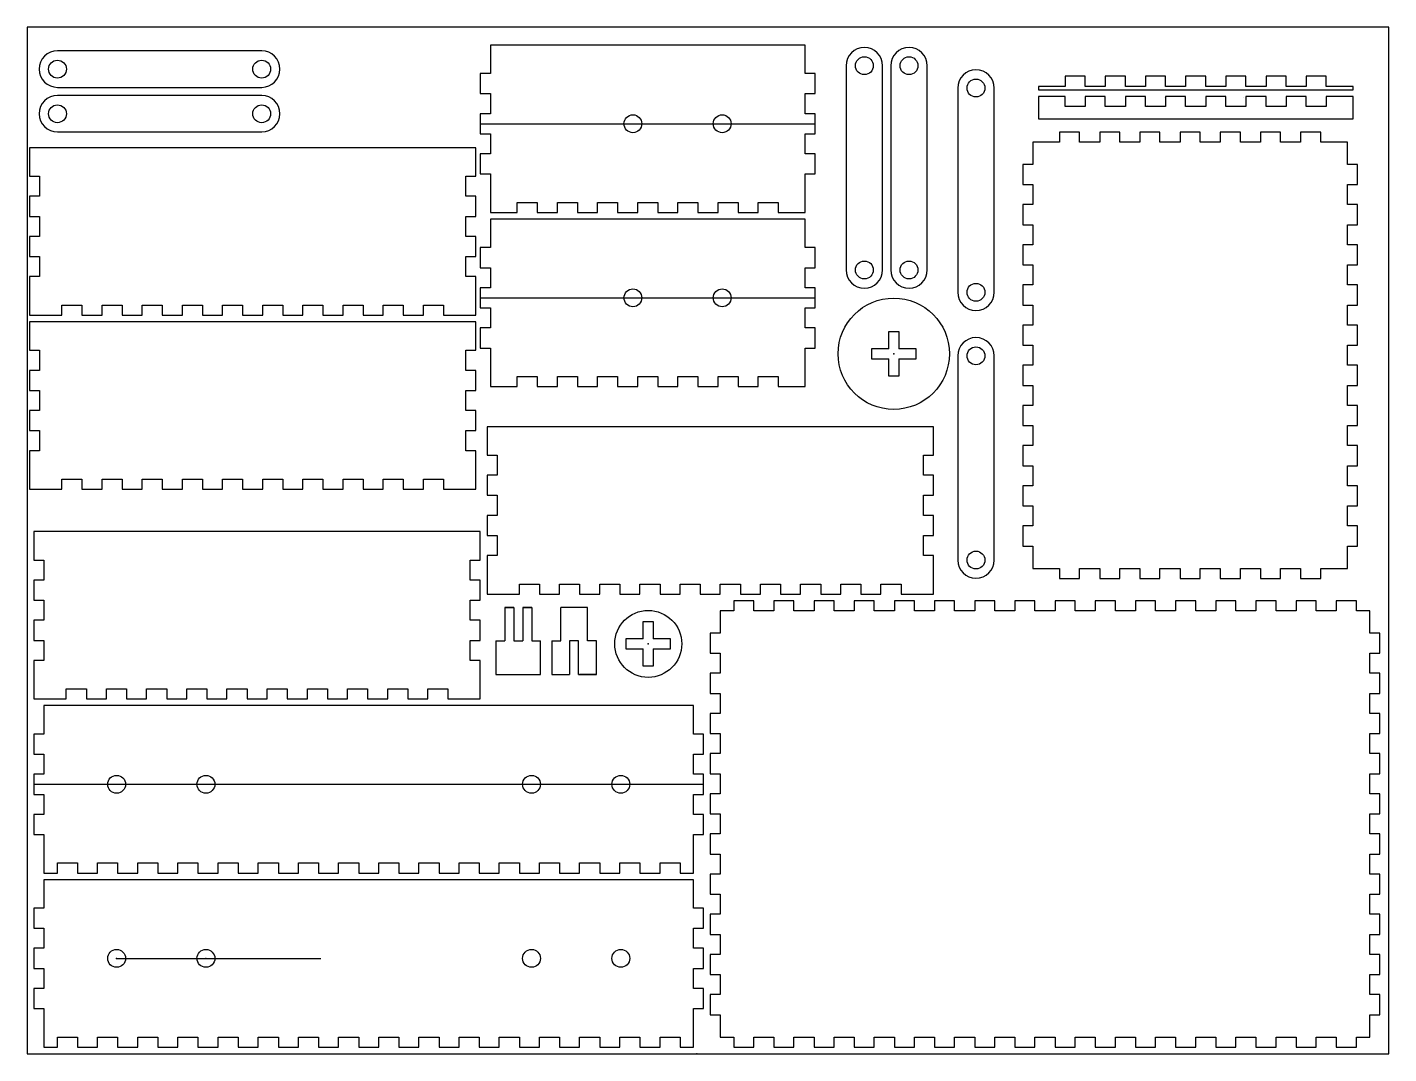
# Model space of a CAD drawing. Header units: metres. Extents: x -0.3 to 0.31, y -0.297 to 0.46.
# Drawn here: x -0.3 to 0.31, y 0 to 0.46 of the extents above; entities that cross this region are included whole.
import ezdxf

# ---------------------------------------------------------------- set-up
doc = ezdxf.new("R2010")
doc.units = ezdxf.units.M
doc.header["$MEASUREMENT"] = 0
for name, color, linetype in [('cool box v2_box (3)', 7, 'Continuous'), ('cool box v2_box (4)', 7, 'Continuous'), ('cool box v2_box (5)', 7, 'Continuous'), ('cool box v2_Sketch4', 7, 'Continuous'), ('cool box v2_Sketch5', 7, 'Continuous')]:
    doc.layers.add(name, color=color, linetype=linetype)

msp = doc.modelspace()

# ---------------------------------------------------------------- linework, layer by layer
at = {"layer": 'cool box v2_box (3)'}
for p, q in [((-0.0925, 0.452), (-0.0925, 0.43925)), ((0.0485, 0.452), (-0.0925, 0.452)), ((0.0485, 0.43925), (0.0485, 0.452)), ((-0.19494, 0.4494), (-0.28646, 0.4494)), ((-0.097, 0.43925), (-0.097, 0.43025)), ((-0.0925, 0.43925), (-0.097, 0.43925)), ((0.053, 0.43925), (0.0485, 0.43925)), ((0.053, 0.43025), (0.053, 0.43925)), ((0.06688, 0.44275), (0.06688, 0.35123)), ((0.08323, 0.35123), (0.08323, 0.44275)), ((0.08688, 0.44275), (0.08688, 0.35123)), ((0.10323, 0.35123), (0.10323, 0.44275)), ((-0.28646, 0.43306), (-0.19494, 0.43306)), ((-0.19494, 0.4294), (-0.28646, 0.4294)), ((-0.097, 0.43025), (-0.0925, 0.43025)), ((-0.0925, 0.43025), (-0.0925, 0.42125)), ((0.0485, 0.42125), (0.0485, 0.43025)), ((0.0485, 0.43025), (0.053, 0.43025)), ((0.11688, 0.43275), (0.11688, 0.34123)), ((0.13323, 0.34123), (0.13323, 0.43275)), ((-0.0925, 0.42125), (-0.097, 0.42125)), ((-0.097, 0.42125), (-0.097, 0.41225)), ((0.053, 0.42125), (0.0485, 0.42125)), ((0.053, 0.41225), (0.053, 0.42125)), ((-0.097, 0.41675), (0.053, 0.41675)), ((-0.28646, 0.41306), (-0.19494, 0.41306)), ((-0.097, 0.41225), (-0.0925, 0.41225)), ((-0.0925, 0.41225), (-0.0925, 0.40325)), ((0.0485, 0.41225), (0.053, 0.41225)), ((0.0485, 0.40325), (0.0485, 0.41225)), ((0.1625, 0.413), (0.1625, 0.4085)), ((0.1715, 0.413), (0.1625, 0.413)), ((0.1715, 0.4085), (0.1715, 0.413)), ((0.1805, 0.413), (0.1805, 0.4085)), ((0.1895, 0.413), (0.1805, 0.413)), ((0.1895, 0.4085), (0.1895, 0.413)), ((0.2075, 0.413), (0.1985, 0.413)), ((0.1985, 0.413), (0.1985, 0.4085)), ((0.2075, 0.4085), (0.2075, 0.413)), ((0.2165, 0.413), (0.2165, 0.4085)), ((0.2255, 0.413), (0.2165, 0.413)), ((0.2255, 0.4085), (0.2255, 0.413)), ((0.2435, 0.413), (0.2345, 0.413)), ((0.2345, 0.413), (0.2345, 0.4085)), ((0.2435, 0.4085), (0.2435, 0.413)), ((0.2615, 0.413), (0.2525, 0.413)), ((0.2525, 0.413), (0.2525, 0.4085)), ((0.2615, 0.4085), (0.2615, 0.413)), ((0.2795, 0.413), (0.2705, 0.413)), ((0.2705, 0.413), (0.2705, 0.4085)), ((0.2795, 0.4085), (0.2795, 0.413)), ((-0.299, 0.406), (-0.299, 0.39325)), ((-0.2945, 0.406), (-0.299, 0.406)), ((-0.1035, 0.406), (-0.2945, 0.406)), ((-0.099, 0.406), (-0.1035, 0.406)), ((-0.099, 0.39325), (-0.099, 0.406)), ((-0.097, 0.40325), (-0.097, 0.39425)), ((-0.0925, 0.40325), (-0.097, 0.40325)), ((0.053, 0.40325), (0.0485, 0.40325)), ((0.053, 0.39425), (0.053, 0.40325)), ((0.1505, 0.4085), (0.1505, 0.3985)), ((0.1625, 0.4085), (0.1505, 0.4085)), ((0.1805, 0.4085), (0.1715, 0.4085)), ((0.1985, 0.4085), (0.1895, 0.4085)), ((0.2165, 0.4085), (0.2075, 0.4085)), ((0.2345, 0.4085), (0.2255, 0.4085)), ((0.2525, 0.4085), (0.2435, 0.4085)), ((0.2705, 0.4085), (0.2615, 0.4085)), ((0.2915, 0.4085), (0.2795, 0.4085)), ((0.2915, 0.3985), (0.2915, 0.4085)), ((0.1505, 0.3985), (0.146, 0.3985)), ((0.146, 0.3985), (0.146, 0.3895)), ((0.296, 0.3985), (0.2915, 0.3985)), ((0.296, 0.3895), (0.296, 0.3985)), ((-0.299, 0.39325), (-0.2945, 0.39325)), ((-0.2945, 0.39325), (-0.2945, 0.38425)), ((-0.1035, 0.39325), (-0.099, 0.39325)), ((-0.1035, 0.38425), (-0.1035, 0.39325)), ((-0.097, 0.39425), (-0.0925, 0.39425)), ((-0.0925, 0.39425), (-0.0925, 0.3815)), ((0.0485, 0.39425), (0.053, 0.39425)), ((0.0485, 0.3815), (0.0485, 0.39425)), ((0.146, 0.3895), (0.1505, 0.3895)), ((0.1505, 0.3895), (0.1505, 0.3805)), ((0.2915, 0.3805), (0.2915, 0.3895)), ((0.2915, 0.3895), (0.296, 0.3895)), ((-0.2945, 0.38425), (-0.299, 0.38425)), ((-0.299, 0.38425), (-0.299, 0.37525)), ((-0.099, 0.38425), (-0.1035, 0.38425)), ((-0.099, 0.37525), (-0.099, 0.38425)), ((-0.0925, 0.3815), (-0.0925, 0.377)), ((-0.0805, 0.377), (-0.0805, 0.3815)), ((-0.0805, 0.3815), (-0.0715, 0.3815)), ((-0.0715, 0.3815), (-0.0715, 0.377)), ((-0.0625, 0.3815), (-0.0535, 0.3815)), ((-0.0625, 0.377), (-0.0625, 0.3815)), ((-0.0535, 0.3815), (-0.0535, 0.377)), ((-0.0445, 0.3815), (-0.0355, 0.3815)), ((-0.0445, 0.377), (-0.0445, 0.3815)), ((-0.0355, 0.3815), (-0.0355, 0.377)), ((-0.0265, 0.377), (-0.0265, 0.3815)), ((-0.0265, 0.3815), (-0.0175, 0.3815)), ((-0.0175, 0.3815), (-0.0175, 0.377)), ((-0.0085, 0.377), (-0.0085, 0.3815)), ((-0.0085, 0.3815), (0.0005, 0.3815)), ((0.0005, 0.3815), (0.0005, 0.377)), ((0.0095, 0.377), (0.0095, 0.3815)), ((0.0095, 0.3815), (0.0185, 0.3815)), ((0.0185, 0.3815), (0.0185, 0.377)), ((0.0275, 0.377), (0.0275, 0.3815)), ((0.0275, 0.3815), (0.0365, 0.3815)), ((0.0365, 0.3815), (0.0365, 0.377)), ((0.0485, 0.377), (0.0485, 0.3815)), ((0.146, 0.3805), (0.146, 0.3715)), ((0.1505, 0.3805), (0.146, 0.3805)), ((0.296, 0.3805), (0.2915, 0.3805)), ((0.296, 0.3715), (0.296, 0.3805)), ((-0.299, 0.37525), (-0.2945, 0.37525)), ((-0.2945, 0.37525), (-0.2945, 0.36625)), ((-0.1035, 0.37525), (-0.099, 0.37525)), ((-0.1035, 0.36625), (-0.1035, 0.37525)), ((-0.0925, 0.377), (-0.0805, 0.377)), ((0.0485, 0.374), (-0.0925, 0.374)), ((-0.0925, 0.374), (-0.0925, 0.36125)), ((-0.0715, 0.377), (-0.0625, 0.377)), ((-0.0535, 0.377), (-0.0445, 0.377)), ((-0.0355, 0.377), (-0.0265, 0.377)), ((-0.0175, 0.377), (-0.0085, 0.377)), ((0.0005, 0.377), (0.0095, 0.377)), ((0.0185, 0.377), (0.0275, 0.377)), ((0.0365, 0.377), (0.0485, 0.377)), ((0.0485, 0.36125), (0.0485, 0.374)), ((-0.2945, 0.36625), (-0.299, 0.36625)), ((-0.299, 0.36625), (-0.299, 0.35725)), ((-0.099, 0.36625), (-0.1035, 0.36625)), ((-0.099, 0.35725), (-0.099, 0.36625)), ((0.146, 0.3715), (0.1505, 0.3715)), ((0.1505, 0.3715), (0.1505, 0.3625)), ((0.2915, 0.3625), (0.2915, 0.3715)), ((0.2915, 0.3715), (0.296, 0.3715)), ((-0.097, 0.36125), (-0.097, 0.35225)), ((-0.0925, 0.36125), (-0.097, 0.36125)), ((0.053, 0.36125), (0.0485, 0.36125)), ((0.053, 0.35225), (0.053, 0.36125)), ((0.1505, 0.3625), (0.146, 0.3625)), ((0.146, 0.3625), (0.146, 0.3535)), ((0.296, 0.3625), (0.2915, 0.3625)), ((0.296, 0.3535), (0.296, 0.3625)), ((-0.299, 0.35725), (-0.2945, 0.35725)), ((-0.2945, 0.35725), (-0.2945, 0.34825)), ((-0.1035, 0.34825), (-0.1035, 0.35725)), ((-0.1035, 0.35725), (-0.099, 0.35725)), ((-0.299, 0.34825), (-0.299, 0.3355)), ((-0.2945, 0.34825), (-0.299, 0.34825)), ((-0.099, 0.34825), (-0.1035, 0.34825)), ((-0.099, 0.3355), (-0.099, 0.34825)), ((-0.097, 0.35225), (-0.0925, 0.35225)), ((-0.0925, 0.35225), (-0.0925, 0.34325)), ((0.0485, 0.34325), (0.0485, 0.35225)), ((0.0485, 0.35225), (0.053, 0.35225)), ((0.146, 0.3535), (0.1505, 0.3535)), ((0.1505, 0.3535), (0.1505, 0.3445)), ((0.2915, 0.3535), (0.296, 0.3535)), ((0.2915, 0.3445), (0.2915, 0.3535)), ((-0.0925, 0.34325), (-0.097, 0.34325)), ((-0.097, 0.34325), (-0.097, 0.33425)), ((0.053, 0.34325), (0.0485, 0.34325)), ((0.053, 0.33425), (0.053, 0.34325)), ((0.146, 0.3445), (0.146, 0.3355)), ((0.1505, 0.3445), (0.146, 0.3445)), ((0.296, 0.3445), (0.2915, 0.3445)), ((0.296, 0.3355), (0.296, 0.3445)), ((-0.299, 0.3355), (-0.299, 0.331)), ((-0.2845, 0.331), (-0.2845, 0.3355)), ((-0.2845, 0.3355), (-0.2755, 0.3355)), ((-0.2755, 0.3355), (-0.2755, 0.331)), ((-0.2665, 0.3355), (-0.2575, 0.3355)), ((-0.2665, 0.331), (-0.2665, 0.3355)), ((-0.2575, 0.3355), (-0.2575, 0.331)), ((-0.2485, 0.331), (-0.2485, 0.3355)), ((-0.2485, 0.3355), (-0.2395, 0.3355)), ((-0.2395, 0.3355), (-0.2395, 0.331)), ((-0.2305, 0.331), (-0.2305, 0.3355)), ((-0.2305, 0.3355), (-0.2215, 0.3355)), ((-0.2215, 0.3355), (-0.2215, 0.331)), ((-0.2125, 0.331), (-0.2125, 0.3355)), ((-0.2125, 0.3355), (-0.2035, 0.3355)), ((-0.2035, 0.3355), (-0.2035, 0.331)), ((-0.1945, 0.331), (-0.1945, 0.3355)), ((-0.1945, 0.3355), (-0.1855, 0.3355)), ((-0.1855, 0.3355), (-0.1855, 0.331)), ((-0.1765, 0.331), (-0.1765, 0.3355)), ((-0.1765, 0.3355), (-0.1675, 0.3355)), ((-0.1675, 0.3355), (-0.1675, 0.331)), ((-0.1585, 0.331), (-0.1585, 0.3355)), ((-0.1585, 0.3355), (-0.1495, 0.3355)), ((-0.1495, 0.3355), (-0.1495, 0.331)), ((-0.1405, 0.331), (-0.1405, 0.3355)), ((-0.1405, 0.3355), (-0.1315, 0.3355)), ((-0.1315, 0.3355), (-0.1315, 0.331)), ((-0.1225, 0.3355), (-0.1135, 0.3355)), ((-0.1225, 0.331), (-0.1225, 0.3355)), ((-0.1135, 0.3355), (-0.1135, 0.331)), ((-0.099, 0.331), (-0.099, 0.3355)), ((-0.097, 0.33875), (0.053, 0.33875)), ((0.146, 0.3355), (0.1505, 0.3355)), ((0.1505, 0.3355), (0.1505, 0.3265)), ((0.2915, 0.3265), (0.2915, 0.3355)), ((0.2915, 0.3355), (0.296, 0.3355)), ((-0.299, 0.331), (-0.2945, 0.331)), ((-0.2945, 0.331), (-0.2845, 0.331)), ((-0.2755, 0.331), (-0.2665, 0.331)), ((-0.2575, 0.331), (-0.2485, 0.331)), ((-0.2395, 0.331), (-0.2305, 0.331)), ((-0.2215, 0.331), (-0.2125, 0.331)), ((-0.2035, 0.331), (-0.1945, 0.331)), ((-0.1855, 0.331), (-0.1765, 0.331)), ((-0.1675, 0.331), (-0.1585, 0.331)), ((-0.1495, 0.331), (-0.1405, 0.331)), ((-0.1315, 0.331), (-0.1225, 0.331)), ((-0.1135, 0.331), (-0.1035, 0.331)), ((-0.1035, 0.331), (-0.099, 0.331)), ((-0.097, 0.33425), (-0.0925, 0.33425)), ((-0.0925, 0.33425), (-0.0925, 0.32525)), ((0.0485, 0.32525), (0.0485, 0.33425)), ((0.0485, 0.33425), (0.053, 0.33425)), ((-0.2945, 0.328), (-0.299, 0.328)), ((-0.299, 0.328), (-0.299, 0.31525)), ((-0.1035, 0.328), (-0.2945, 0.328)), ((-0.099, 0.328), (-0.1035, 0.328)), ((-0.099, 0.31525), (-0.099, 0.328)), ((-0.097, 0.32525), (-0.097, 0.31625)), ((-0.0925, 0.32525), (-0.097, 0.32525)), ((0.053, 0.32525), (0.0485, 0.32525)), ((0.053, 0.31625), (0.053, 0.32525)), ((0.146, 0.3265), (0.146, 0.3175)), ((0.1505, 0.3265), (0.146, 0.3265)), ((0.296, 0.3265), (0.2915, 0.3265)), ((0.296, 0.3175), (0.296, 0.3265)), ((0.146, 0.3175), (0.1505, 0.3175)), ((0.1505, 0.3175), (0.1505, 0.3085)), ((0.2915, 0.3085), (0.2915, 0.3175)), ((0.2915, 0.3175), (0.296, 0.3175)), ((-0.299, 0.31525), (-0.2945, 0.31525)), ((-0.2945, 0.31525), (-0.2945, 0.30625)), ((-0.1035, 0.31525), (-0.099, 0.31525)), ((-0.1035, 0.30625), (-0.1035, 0.31525)), ((-0.097, 0.31625), (-0.0925, 0.31625)), ((-0.0925, 0.31625), (-0.0925, 0.3035)), ((0.0485, 0.31625), (0.053, 0.31625)), ((0.0485, 0.3035), (0.0485, 0.31625)), ((0.11688, 0.31275), (0.11688, 0.22123)), ((0.13323, 0.22123), (0.13323, 0.31275)), ((-0.2945, 0.30625), (-0.299, 0.30625)), ((-0.299, 0.30625), (-0.299, 0.29725)), ((-0.099, 0.30625), (-0.1035, 0.30625)), ((-0.099, 0.29725), (-0.099, 0.30625)), ((0.146, 0.3085), (0.146, 0.2995)), ((0.1505, 0.3085), (0.146, 0.3085)), ((0.296, 0.3085), (0.2915, 0.3085)), ((0.296, 0.2995), (0.296, 0.3085)), ((-0.0925, 0.3035), (-0.0925, 0.299)), ((-0.0925, 0.299), (-0.0805, 0.299)), ((-0.0805, 0.299), (-0.0805, 0.3035)), ((-0.0805, 0.3035), (-0.0715, 0.3035)), ((-0.0715, 0.3035), (-0.0715, 0.299)), ((-0.0715, 0.299), (-0.0625, 0.299)), ((-0.0625, 0.3035), (-0.0535, 0.3035)), ((-0.0625, 0.299), (-0.0625, 0.3035)), ((-0.0535, 0.3035), (-0.0535, 0.299)), ((-0.0535, 0.299), (-0.0445, 0.299)), ((-0.0445, 0.3035), (-0.0355, 0.3035)), ((-0.0445, 0.299), (-0.0445, 0.3035)), ((-0.0355, 0.3035), (-0.0355, 0.299)), ((-0.0355, 0.299), (-0.0265, 0.299)), ((-0.0265, 0.3035), (-0.0175, 0.3035)), ((-0.0265, 0.299), (-0.0265, 0.3035)), ((-0.0175, 0.3035), (-0.0175, 0.299)), ((-0.0175, 0.299), (-0.0085, 0.299)), ((-0.0085, 0.3035), (0.0005, 0.3035)), ((-0.0085, 0.299), (-0.0085, 0.3035)), ((0.0005, 0.3035), (0.0005, 0.299)), ((0.0005, 0.299), (0.0095, 0.299)), ((0.0095, 0.3035), (0.0185, 0.3035)), ((0.0095, 0.299), (0.0095, 0.3035)), ((0.0185, 0.3035), (0.0185, 0.299)), ((0.0185, 0.299), (0.0275, 0.299)), ((0.0275, 0.299), (0.0275, 0.3035)), ((0.0275, 0.3035), (0.0365, 0.3035)), ((0.0365, 0.3035), (0.0365, 0.299)), ((0.0365, 0.299), (0.0485, 0.299)), ((0.0485, 0.299), (0.0485, 0.3035)), ((0.146, 0.2995), (0.1505, 0.2995)), ((0.1505, 0.2995), (0.1505, 0.2905)), ((0.2915, 0.2995), (0.296, 0.2995)), ((0.2915, 0.2905), (0.2915, 0.2995)), ((-0.299, 0.29725), (-0.2945, 0.29725)), ((-0.2945, 0.29725), (-0.2945, 0.28825)), ((-0.1035, 0.29725), (-0.099, 0.29725)), ((-0.1035, 0.28825), (-0.1035, 0.29725)), ((-0.2945, 0.28825), (-0.299, 0.28825)), ((-0.299, 0.28825), (-0.299, 0.27925)), ((-0.099, 0.28825), (-0.1035, 0.28825)), ((-0.099, 0.27925), (-0.099, 0.28825)), ((0.146, 0.2905), (0.146, 0.2815)), ((0.1505, 0.2905), (0.146, 0.2905)), ((0.296, 0.2905), (0.2915, 0.2905)), ((0.296, 0.2815), (0.296, 0.2905)), ((0.146, 0.2815), (0.1505, 0.2815)), ((0.1505, 0.2815), (0.1505, 0.2725)), ((0.2915, 0.2815), (0.296, 0.2815)), ((0.2915, 0.2725), (0.2915, 0.2815)), ((-0.299, 0.27925), (-0.2945, 0.27925)), ((-0.2945, 0.27925), (-0.2945, 0.27025)), ((-0.1035, 0.27925), (-0.099, 0.27925)), ((-0.1035, 0.27025), (-0.1035, 0.27925)), ((-0.2945, 0.27025), (-0.299, 0.27025)), ((-0.299, 0.27025), (-0.299, 0.2575)), ((-0.099, 0.27025), (-0.1035, 0.27025)), ((-0.099, 0.2575), (-0.099, 0.27025)), ((0.146, 0.2725), (0.146, 0.2635)), ((0.1505, 0.2725), (0.146, 0.2725)), ((0.296, 0.2725), (0.2915, 0.2725)), ((0.296, 0.2635), (0.296, 0.2725)), ((0.146, 0.2635), (0.1505, 0.2635)), ((0.1505, 0.2635), (0.1505, 0.2545)), ((0.2915, 0.2635), (0.296, 0.2635)), ((0.2915, 0.2545), (0.2915, 0.2635)), ((-0.299, 0.2575), (-0.299, 0.253)), ((-0.2845, 0.253), (-0.2845, 0.2575)), ((-0.2845, 0.2575), (-0.2755, 0.2575)), ((-0.2755, 0.2575), (-0.2755, 0.253)), ((-0.2665, 0.253), (-0.2665, 0.2575)), ((-0.2665, 0.2575), (-0.2575, 0.2575)), ((-0.2575, 0.2575), (-0.2575, 0.253)), ((-0.2485, 0.253), (-0.2485, 0.2575)), ((-0.2485, 0.2575), (-0.2395, 0.2575)), ((-0.2395, 0.2575), (-0.2395, 0.253)), ((-0.2305, 0.253), (-0.2305, 0.2575)), ((-0.2305, 0.2575), (-0.2215, 0.2575)), ((-0.2215, 0.2575), (-0.2215, 0.253)), ((-0.2125, 0.253), (-0.2125, 0.2575)), ((-0.2125, 0.2575), (-0.2035, 0.2575)), ((-0.2035, 0.2575), (-0.2035, 0.253)), ((-0.1945, 0.253), (-0.1945, 0.2575)), ((-0.1945, 0.2575), (-0.1855, 0.2575)), ((-0.1855, 0.2575), (-0.1855, 0.253)), ((-0.1765, 0.2575), (-0.1675, 0.2575)), ((-0.1765, 0.253), (-0.1765, 0.2575)), ((-0.1675, 0.2575), (-0.1675, 0.253)), ((-0.1585, 0.253), (-0.1585, 0.2575)), ((-0.1585, 0.2575), (-0.1495, 0.2575)), ((-0.1495, 0.2575), (-0.1495, 0.253)), ((-0.1405, 0.2575), (-0.1315, 0.2575)), ((-0.1405, 0.253), (-0.1405, 0.2575)), ((-0.1315, 0.2575), (-0.1315, 0.253)), ((-0.1225, 0.253), (-0.1225, 0.2575)), ((-0.1225, 0.2575), (-0.1135, 0.2575)), ((-0.1135, 0.2575), (-0.1135, 0.253)), ((-0.099, 0.253), (-0.099, 0.2575)), ((-0.299, 0.253), (-0.2945, 0.253)), ((-0.2945, 0.253), (-0.2845, 0.253)), ((-0.2755, 0.253), (-0.2665, 0.253)), ((-0.2575, 0.253), (-0.2485, 0.253)), ((-0.2395, 0.253), (-0.2305, 0.253)), ((-0.2215, 0.253), (-0.2125, 0.253)), ((-0.2035, 0.253), (-0.1945, 0.253)), ((-0.1855, 0.253), (-0.1765, 0.253)), ((-0.1675, 0.253), (-0.1585, 0.253)), ((-0.1495, 0.253), (-0.1405, 0.253)), ((-0.1315, 0.253), (-0.1225, 0.253)), ((-0.1135, 0.253), (-0.1035, 0.253)), ((-0.1035, 0.253), (-0.099, 0.253)), ((0.1505, 0.2545), (0.146, 0.2545)), ((0.146, 0.2545), (0.146, 0.2455)), ((0.296, 0.2545), (0.2915, 0.2545)), ((0.296, 0.2455), (0.296, 0.2545)), ((0.146, 0.2455), (0.1505, 0.2455)), ((0.1505, 0.2455), (0.1505, 0.2365)), ((0.2915, 0.2455), (0.296, 0.2455)), ((0.2915, 0.2365), (0.2915, 0.2455)), ((0.1505, 0.2365), (0.146, 0.2365)), ((0.146, 0.2365), (0.146, 0.2275)), ((0.296, 0.2365), (0.2915, 0.2365)), ((0.296, 0.2275), (0.296, 0.2365)), ((0.146, 0.2275), (0.1505, 0.2275)), ((0.1505, 0.2275), (0.1505, 0.2175)), ((0.2915, 0.2275), (0.296, 0.2275)), ((0.2915, 0.2175), (0.2915, 0.2275)), ((0.1505, 0.2175), (0.1625, 0.2175)), ((0.1625, 0.2175), (0.1625, 0.213)), ((0.1715, 0.213), (0.1715, 0.2175)), ((0.1715, 0.2175), (0.1805, 0.2175)), ((0.1805, 0.2175), (0.1805, 0.213)), ((0.1895, 0.213), (0.1895, 0.2175)), ((0.1895, 0.2175), (0.1985, 0.2175)), ((0.1985, 0.2175), (0.1985, 0.213)), ((0.2075, 0.213), (0.2075, 0.2175)), ((0.2075, 0.2175), (0.2165, 0.2175)), ((0.2165, 0.2175), (0.2165, 0.213)), ((0.2255, 0.2175), (0.2345, 0.2175)), ((0.2255, 0.213), (0.2255, 0.2175)), ((0.2345, 0.2175), (0.2345, 0.213)), ((0.2435, 0.2175), (0.2525, 0.2175)), ((0.2435, 0.213), (0.2435, 0.2175)), ((0.2525, 0.2175), (0.2525, 0.213)), ((0.2615, 0.2175), (0.2705, 0.2175)), ((0.2615, 0.213), (0.2615, 0.2175)), ((0.2705, 0.2175), (0.2705, 0.213)), ((0.2795, 0.213), (0.2795, 0.2175)), ((0.2795, 0.2175), (0.2915, 0.2175)), ((0.1625, 0.213), (0.1715, 0.213)), ((0.1805, 0.213), (0.1895, 0.213)), ((0.1985, 0.213), (0.2075, 0.213)), ((0.2165, 0.213), (0.2255, 0.213)), ((0.2345, 0.213), (0.2435, 0.213)), ((0.2525, 0.213), (0.2615, 0.213)), ((0.2705, 0.213), (0.2795, 0.213)), ((-0.25994, 0.04275), (-0.16843, 0.04275))]:
    msp.add_line(p, q, dxfattribs=at)
for centre in [(0.07506, 0.44275), (0.09506, 0.44275), (-0.28646, 0.44123), (-0.19494, 0.44123), (0.12506, 0.43275), (-0.28646, 0.42123), (-0.19494, 0.42123), (-0.02864, 0.41675), (0.01136, 0.41675), (0.07506, 0.35123), (0.09506, 0.35123), (-0.02864, 0.33875), (0.01136, 0.33875), (0.12506, 0.34123), (0.12506, 0.31275), (0.12506, 0.22123)]:
    msp.add_circle(centre, 0.004, dxfattribs=at)
for centre, start, end in [((-0.28646, 0.44123), 90, 270), ((-0.19494, 0.44123), 270, 90), ((0.07506, 0.44275), 0, 180), ((0.09506, 0.44275), 0, 180), ((0.12506, 0.43275), 0, 180), ((-0.28646, 0.42123), 90, 270), ((-0.19494, 0.42123), 270, 90), ((0.07506, 0.35123), 180, 0), ((0.09506, 0.35123), 180, 0), ((0.12506, 0.34123), 180, 0), ((0.12506, 0.31275), 0, 180), ((0.12506, 0.22123), 180, 0)]:
    msp.add_arc(centre, 0.00817, start, end, dxfattribs=at)
for p in [(-0.25994, 0.04275), (-0.21994, 0.04275), (0, 0)]:
    msp.add_point(p, dxfattribs=at)
at = {"layer": 'cool box v2_box (4)'}
for p, q in [((0.165, 0.43351), (0.153, 0.43351)), ((0.153, 0.43351), (0.153, 0.43198)), ((0.174, 0.43801), (0.165, 0.43801)), ((0.165, 0.43801), (0.165, 0.43351)), ((0.174, 0.43351), (0.174, 0.43801)), ((0.183, 0.43351), (0.174, 0.43351)), ((0.183, 0.43801), (0.183, 0.43351)), ((0.192, 0.43801), (0.183, 0.43801)), ((0.192, 0.43351), (0.192, 0.43801)), ((0.201, 0.43351), (0.192, 0.43351)), ((0.21, 0.43801), (0.201, 0.43801)), ((0.201, 0.43801), (0.201, 0.43351)), ((0.21, 0.43351), (0.21, 0.43801)), ((0.219, 0.43351), (0.21, 0.43351)), ((0.228, 0.43801), (0.219, 0.43801)), ((0.219, 0.43801), (0.219, 0.43351)), ((0.228, 0.43351), (0.228, 0.43801)), ((0.237, 0.43351), (0.228, 0.43351)), ((0.246, 0.43801), (0.237, 0.43801)), ((0.237, 0.43801), (0.237, 0.43351)), ((0.246, 0.43351), (0.246, 0.43801)), ((0.255, 0.43351), (0.246, 0.43351)), ((0.264, 0.43801), (0.255, 0.43801)), ((0.255, 0.43801), (0.255, 0.43351)), ((0.264, 0.43351), (0.264, 0.43801)), ((0.273, 0.43351), (0.264, 0.43351)), ((0.273, 0.43801), (0.273, 0.43351)), ((0.282, 0.43801), (0.273, 0.43801)), ((0.282, 0.43351), (0.282, 0.43801)), ((0.294, 0.43351), (0.282, 0.43351)), ((0.294, 0.43198), (0.294, 0.43351)), ((0.153, 0.43198), (0.294, 0.43198)), ((0.165, 0.42898), (0.153, 0.42898)), ((0.153, 0.42898), (0.153, 0.42448)), ((0.165, 0.42448), (0.165, 0.42898)), ((0.183, 0.42898), (0.174, 0.42898)), ((0.174, 0.42898), (0.174, 0.42448)), ((0.183, 0.42448), (0.183, 0.42898)), ((0.201, 0.42898), (0.192, 0.42898)), ((0.192, 0.42898), (0.192, 0.42448)), ((0.201, 0.42448), (0.201, 0.42898)), ((0.20966, 0.42861), (0.20966, 0.42861)), ((0.219, 0.42898), (0.21, 0.42898)), ((0.21, 0.42898), (0.21, 0.42448)), ((0.219, 0.42448), (0.219, 0.42898)), ((0.237, 0.42898), (0.228, 0.42898)), ((0.228, 0.42898), (0.228, 0.42448)), ((0.237, 0.42448), (0.237, 0.42898)), ((0.24477, 0.42861), (0.24477, 0.42861)), ((0.246, 0.42898), (0.246, 0.42448)), ((0.255, 0.42898), (0.246, 0.42898)), ((0.255, 0.42448), (0.255, 0.42898)), ((0.273, 0.42898), (0.264, 0.42898)), ((0.264, 0.42898), (0.264, 0.42448)), ((0.273, 0.42448), (0.273, 0.42898)), ((0.282, 0.42898), (0.282, 0.42448)), ((0.294, 0.42898), (0.282, 0.42898)), ((0.294, 0.42448), (0.294, 0.42898)), ((0.153, 0.42448), (0.153, 0.41898)), ((0.174, 0.42448), (0.165, 0.42448)), ((0.192, 0.42448), (0.183, 0.42448)), ((0.21, 0.42448), (0.201, 0.42448)), ((0.20209, 0.42513), (0.20209, 0.42513)), ((0.228, 0.42448), (0.219, 0.42448)), ((0.246, 0.42448), (0.237, 0.42448)), ((0.264, 0.42448), (0.255, 0.42448)), ((0.282, 0.42448), (0.273, 0.42448)), ((0.294, 0.41898), (0.294, 0.42448)), ((0.153, 0.41898), (0.294, 0.41898))]:
    msp.add_line(p, q, dxfattribs=at)
msp.add_point((0, 0), dxfattribs=at)
at = {"layer": 'cool box v2_box (5)'}
for p, q in [((-0.094, 0.281), (-0.094, 0.26825)), ((-0.0895, 0.281), (-0.094, 0.281)), ((0.1015, 0.281), (-0.0895, 0.281)), ((0.106, 0.281), (0.1015, 0.281)), ((0.106, 0.26825), (0.106, 0.281)), ((-0.094, 0.26825), (-0.0895, 0.26825)), ((-0.0895, 0.26825), (-0.0895, 0.25925)), ((0.1015, 0.26825), (0.106, 0.26825)), ((0.1015, 0.25925), (0.1015, 0.26825)), ((-0.0895, 0.25925), (-0.094, 0.25925)), ((-0.094, 0.25925), (-0.094, 0.25025)), ((0.106, 0.25925), (0.1015, 0.25925)), ((0.106, 0.25025), (0.106, 0.25925)), ((-0.094, 0.25025), (-0.0895, 0.25025)), ((-0.0895, 0.25025), (-0.0895, 0.24125)), ((0.1015, 0.24125), (0.1015, 0.25025)), ((0.1015, 0.25025), (0.106, 0.25025)), ((-0.0895, 0.24125), (-0.094, 0.24125)), ((-0.094, 0.24125), (-0.094, 0.23225)), ((0.106, 0.24125), (0.1015, 0.24125)), ((0.106, 0.23225), (0.106, 0.24125)), ((-0.297, 0.234), (-0.297, 0.22125)), ((-0.2925, 0.234), (-0.297, 0.234)), ((-0.1015, 0.234), (-0.2925, 0.234)), ((-0.097, 0.234), (-0.1015, 0.234)), ((-0.097, 0.22125), (-0.097, 0.234)), ((-0.094, 0.23225), (-0.0895, 0.23225)), ((-0.0895, 0.23225), (-0.0895, 0.22325)), ((0.1015, 0.23225), (0.106, 0.23225)), ((0.1015, 0.22325), (0.1015, 0.23225)), ((-0.297, 0.22125), (-0.2925, 0.22125)), ((-0.2925, 0.22125), (-0.2925, 0.21225)), ((-0.1015, 0.21225), (-0.1015, 0.22125)), ((-0.1015, 0.22125), (-0.097, 0.22125)), ((-0.0895, 0.22325), (-0.094, 0.22325)), ((-0.094, 0.22325), (-0.094, 0.2105)), ((0.106, 0.22325), (0.1015, 0.22325)), ((0.106, 0.2105), (0.106, 0.22325)), ((-0.297, 0.21225), (-0.297, 0.20325)), ((-0.2925, 0.21225), (-0.297, 0.21225)), ((-0.097, 0.21225), (-0.1015, 0.21225)), ((-0.097, 0.20325), (-0.097, 0.21225)), ((-0.094, 0.2105), (-0.094, 0.206)), ((-0.0795, 0.206), (-0.0795, 0.2105)), ((-0.0795, 0.2105), (-0.0705, 0.2105)), ((-0.0705, 0.2105), (-0.0705, 0.206)), ((-0.0615, 0.2105), (-0.0525, 0.2105)), ((-0.0615, 0.206), (-0.0615, 0.2105)), ((-0.0525, 0.2105), (-0.0525, 0.206)), ((-0.0435, 0.206), (-0.0435, 0.2105)), ((-0.0435, 0.2105), (-0.0345, 0.2105)), ((-0.0345, 0.2105), (-0.0345, 0.206)), ((-0.0255, 0.206), (-0.0255, 0.2105)), ((-0.0255, 0.2105), (-0.0165, 0.2105)), ((-0.0165, 0.2105), (-0.0165, 0.206)), ((-0.0075, 0.206), (-0.0075, 0.2105)), ((-0.0075, 0.2105), (0.0015, 0.2105)), ((0.0015, 0.2105), (0.0015, 0.206)), ((0.0105, 0.206), (0.0105, 0.2105)), ((0.0105, 0.2105), (0.0195, 0.2105)), ((0.0195, 0.2105), (0.0195, 0.206)), ((0.0285, 0.206), (0.0285, 0.2105)), ((0.0285, 0.2105), (0.0375, 0.2105)), ((0.0375, 0.2105), (0.0375, 0.206)), ((0.0465, 0.206), (0.0465, 0.2105)), ((0.0465, 0.2105), (0.0555, 0.2105)), ((0.0555, 0.2105), (0.0555, 0.206)), ((0.0645, 0.2105), (0.0735, 0.2105)), ((0.0645, 0.206), (0.0645, 0.2105)), ((0.0735, 0.2105), (0.0735, 0.206)), ((0.0825, 0.206), (0.0825, 0.2105)), ((0.0825, 0.2105), (0.0915, 0.2105)), ((0.0915, 0.2105), (0.0915, 0.206)), ((0.106, 0.206), (0.106, 0.2105)), ((-0.297, 0.20325), (-0.2925, 0.20325)), ((-0.2925, 0.20325), (-0.2925, 0.19425)), ((-0.1015, 0.20325), (-0.097, 0.20325)), ((-0.1015, 0.19425), (-0.1015, 0.20325)), ((-0.094, 0.206), (-0.0895, 0.206)), ((-0.0895, 0.206), (-0.0795, 0.206)), ((-0.0705, 0.206), (-0.0615, 0.206)), ((-0.0525, 0.206), (-0.0435, 0.206)), ((-0.0345, 0.206), (-0.0255, 0.206)), ((-0.0165, 0.206), (-0.0075, 0.206)), ((0.0015, 0.206), (0.0105, 0.206)), ((0.0255, 0.203), (0.0165, 0.203)), ((0.0165, 0.203), (0.0165, 0.1985)), ((0.0195, 0.206), (0.0285, 0.206)), ((0.0255, 0.1985), (0.0255, 0.203)), ((0.0435, 0.203), (0.0345, 0.203)), ((0.0345, 0.203), (0.0345, 0.1985)), ((0.0375, 0.206), (0.0465, 0.206)), ((0.0435, 0.1985), (0.0435, 0.203)), ((0.0615, 0.203), (0.0525, 0.203)), ((0.0525, 0.203), (0.0525, 0.1985)), ((0.0555, 0.206), (0.0645, 0.206)), ((0.0615, 0.1985), (0.0615, 0.203)), ((0.0795, 0.203), (0.0705, 0.203)), ((0.0705, 0.203), (0.0705, 0.1985)), ((0.0735, 0.206), (0.0825, 0.206)), ((0.0795, 0.1985), (0.0795, 0.203)), ((0.0975, 0.203), (0.0885, 0.203)), ((0.0885, 0.203), (0.0885, 0.1985)), ((0.0915, 0.206), (0.1015, 0.206)), ((0.0975, 0.1985), (0.0975, 0.203)), ((0.1015, 0.206), (0.106, 0.206)), ((0.1155, 0.203), (0.1065, 0.203)), ((0.1065, 0.203), (0.1065, 0.1985)), ((0.1155, 0.1985), (0.1155, 0.203)), ((0.1335, 0.203), (0.1245, 0.203)), ((0.1245, 0.203), (0.1245, 0.1985)), ((0.1335, 0.1985), (0.1335, 0.203)), ((0.1515, 0.203), (0.1425, 0.203)), ((0.1425, 0.203), (0.1425, 0.1985)), ((0.1515, 0.1985), (0.1515, 0.203)), ((0.1695, 0.203), (0.1605, 0.203)), ((0.1605, 0.203), (0.1605, 0.1985)), ((0.1695, 0.1985), (0.1695, 0.203)), ((0.1785, 0.203), (0.1785, 0.1985)), ((0.1875, 0.203), (0.1785, 0.203)), ((0.1875, 0.1985), (0.1875, 0.203)), ((0.2055, 0.203), (0.1965, 0.203)), ((0.1965, 0.203), (0.1965, 0.1985)), ((0.2055, 0.1985), (0.2055, 0.203)), ((0.2145, 0.203), (0.2145, 0.1985)), ((0.2235, 0.203), (0.2145, 0.203)), ((0.2235, 0.1985), (0.2235, 0.203)), ((0.2325, 0.203), (0.2325, 0.1985)), ((0.2415, 0.203), (0.2325, 0.203)), ((0.2415, 0.1985), (0.2415, 0.203)), ((0.2595, 0.203), (0.2505, 0.203)), ((0.2505, 0.203), (0.2505, 0.1985)), ((0.2595, 0.1985), (0.2595, 0.203)), ((0.2685, 0.203), (0.2685, 0.1985)), ((0.2775, 0.203), (0.2685, 0.203)), ((0.2775, 0.1985), (0.2775, 0.203)), ((0.2955, 0.203), (0.2865, 0.203)), ((0.2865, 0.203), (0.2865, 0.1985)), ((0.2955, 0.1985), (0.2955, 0.203)), ((0.0165, 0.1985), (0.0105, 0.1985)), ((0.0105, 0.1985), (0.0105, 0.1885)), ((0.0345, 0.1985), (0.0255, 0.1985)), ((0.0525, 0.1985), (0.0435, 0.1985)), ((0.0705, 0.1985), (0.0615, 0.1985)), ((0.0885, 0.1985), (0.0795, 0.1985)), ((0.1065, 0.1985), (0.0975, 0.1985)), ((0.1245, 0.1985), (0.1155, 0.1985)), ((0.1425, 0.1985), (0.1335, 0.1985)), ((0.1605, 0.1985), (0.1515, 0.1985)), ((0.1785, 0.1985), (0.1695, 0.1985)), ((0.1965, 0.1985), (0.1875, 0.1985)), ((0.2145, 0.1985), (0.2055, 0.1985)), ((0.2325, 0.1985), (0.2235, 0.1985)), ((0.2505, 0.1985), (0.2415, 0.1985)), ((0.2685, 0.1985), (0.2595, 0.1985)), ((0.2865, 0.1985), (0.2775, 0.1985)), ((0.3015, 0.1985), (0.2955, 0.1985)), ((0.3015, 0.1885), (0.3015, 0.1985)), ((-0.2925, 0.19425), (-0.297, 0.19425)), ((-0.297, 0.19425), (-0.297, 0.18525)), ((-0.097, 0.19425), (-0.1015, 0.19425)), ((-0.097, 0.18525), (-0.097, 0.19425)), ((-0.297, 0.18525), (-0.2925, 0.18525)), ((-0.2925, 0.18525), (-0.2925, 0.17625)), ((-0.1015, 0.18525), (-0.097, 0.18525)), ((-0.1015, 0.17625), (-0.1015, 0.18525)), ((0.006, 0.1885), (0.006, 0.1795)), ((0.0105, 0.1885), (0.006, 0.1885)), ((0.306, 0.1885), (0.3015, 0.1885)), ((0.306, 0.1795), (0.306, 0.1885)), ((0.006, 0.1795), (0.0105, 0.1795)), ((0.0105, 0.1795), (0.0105, 0.1705)), ((0.3015, 0.1795), (0.306, 0.1795)), ((0.3015, 0.1705), (0.3015, 0.1795)), ((-0.297, 0.17625), (-0.297, 0.1635)), ((-0.2925, 0.17625), (-0.297, 0.17625)), ((-0.097, 0.17625), (-0.1015, 0.17625)), ((-0.097, 0.1635), (-0.097, 0.17625)), ((0.006, 0.1705), (0.006, 0.1615)), ((0.0105, 0.1705), (0.006, 0.1705)), ((0.306, 0.1705), (0.3015, 0.1705)), ((0.306, 0.1615), (0.306, 0.1705)), ((-0.297, 0.1635), (-0.297, 0.159)), ((-0.297, 0.159), (-0.2925, 0.159)), ((-0.2925, 0.159), (-0.2825, 0.159)), ((-0.2825, 0.159), (-0.2825, 0.1635)), ((-0.2825, 0.1635), (-0.2735, 0.1635)), ((-0.2735, 0.1635), (-0.2735, 0.159)), ((-0.2735, 0.159), (-0.2645, 0.159)), ((-0.2645, 0.1635), (-0.2555, 0.1635)), ((-0.2645, 0.159), (-0.2645, 0.1635)), ((-0.2555, 0.1635), (-0.2555, 0.159)), ((-0.2555, 0.159), (-0.2465, 0.159)), ((-0.2465, 0.1635), (-0.2375, 0.1635)), ((-0.2465, 0.159), (-0.2465, 0.1635)), ((-0.2375, 0.1635), (-0.2375, 0.159)), ((-0.2375, 0.159), (-0.2285, 0.159)), ((-0.2285, 0.159), (-0.2285, 0.1635)), ((-0.2285, 0.1635), (-0.2195, 0.1635)), ((-0.2195, 0.1635), (-0.2195, 0.159)), ((-0.2195, 0.159), (-0.2105, 0.159)), ((-0.2105, 0.1635), (-0.2015, 0.1635)), ((-0.2105, 0.159), (-0.2105, 0.1635)), ((-0.2015, 0.1635), (-0.2015, 0.159)), ((-0.2015, 0.159), (-0.1925, 0.159)), ((-0.1925, 0.159), (-0.1925, 0.1635)), ((-0.1925, 0.1635), (-0.1835, 0.1635)), ((-0.1835, 0.1635), (-0.1835, 0.159)), ((-0.1835, 0.159), (-0.1745, 0.159)), ((-0.1745, 0.159), (-0.1745, 0.1635)), ((-0.1745, 0.1635), (-0.1655, 0.1635)), ((-0.1655, 0.1635), (-0.1655, 0.159)), ((-0.1655, 0.159), (-0.1565, 0.159)), ((-0.1565, 0.159), (-0.1565, 0.1635)), ((-0.1565, 0.1635), (-0.1475, 0.1635)), ((-0.1475, 0.1635), (-0.1475, 0.159)), ((-0.1475, 0.159), (-0.1385, 0.159)), ((-0.1385, 0.1635), (-0.1295, 0.1635)), ((-0.1385, 0.159), (-0.1385, 0.1635)), ((-0.1295, 0.1635), (-0.1295, 0.159)), ((-0.1295, 0.159), (-0.1205, 0.159)), ((-0.1205, 0.159), (-0.1205, 0.1635)), ((-0.1205, 0.1635), (-0.1115, 0.1635)), ((-0.1115, 0.1635), (-0.1115, 0.159)), ((-0.1115, 0.159), (-0.1015, 0.159)), ((-0.1015, 0.159), (-0.097, 0.159)), ((-0.097, 0.159), (-0.097, 0.1635)), ((0.006, 0.1615), (0.0105, 0.1615)), ((0.0105, 0.1615), (0.0105, 0.1525)), ((0.3015, 0.1525), (0.3015, 0.1615)), ((0.3015, 0.1615), (0.306, 0.1615)), ((-0.2925, 0.156), (-0.2925, 0.14325)), ((-0.0015, 0.156), (-0.2925, 0.156)), ((-0.0015, 0.14325), (-0.0015, 0.156)), ((0.0105, 0.1525), (0.006, 0.1525)), ((0.006, 0.1525), (0.006, 0.1435)), ((0.306, 0.1525), (0.3015, 0.1525)), ((0.306, 0.1435), (0.306, 0.1525)), ((-0.297, 0.14325), (-0.297, 0.13425)), ((-0.2925, 0.14325), (-0.297, 0.14325)), ((0.003, 0.14325), (-0.0015, 0.14325)), ((0.003, 0.13425), (0.003, 0.14325)), ((0.006, 0.1435), (0.0105, 0.1435)), ((0.0105, 0.1435), (0.0105, 0.1345)), ((0.3015, 0.1435), (0.306, 0.1435)), ((0.3015, 0.1345), (0.3015, 0.1435)), ((-0.297, 0.13425), (-0.2925, 0.13425)), ((-0.2925, 0.13425), (-0.2925, 0.12525)), ((-0.0015, 0.13425), (0.003, 0.13425)), ((-0.0015, 0.12525), (-0.0015, 0.13425)), ((0.0105, 0.1345), (0.006, 0.1345)), ((0.006, 0.1345), (0.006, 0.1255)), ((0.306, 0.1345), (0.3015, 0.1345)), ((0.306, 0.1255), (0.306, 0.1345)), ((-0.297, 0.12525), (-0.297, 0.11625)), ((-0.2925, 0.12525), (-0.297, 0.12525)), ((0.003, 0.12525), (-0.0015, 0.12525)), ((0.003, 0.11625), (0.003, 0.12525)), ((0.006, 0.1255), (0.0105, 0.1255)), ((0.0105, 0.1255), (0.0105, 0.1165)), ((0.3015, 0.1165), (0.3015, 0.1255)), ((0.3015, 0.1255), (0.306, 0.1255)), ((-0.297, 0.12075), (0.003, 0.12075)), ((-0.297, 0.11625), (-0.2925, 0.11625)), ((-0.2925, 0.11625), (-0.2925, 0.10725)), ((-0.0015, 0.11625), (0.003, 0.11625)), ((-0.0015, 0.10725), (-0.0015, 0.11625)), ((0.0105, 0.1165), (0.006, 0.1165)), ((0.006, 0.1165), (0.006, 0.1075)), ((0.306, 0.1165), (0.3015, 0.1165)), ((0.306, 0.1075), (0.306, 0.1165)), ((-0.297, 0.10725), (-0.297, 0.09825)), ((-0.2925, 0.10725), (-0.297, 0.10725)), ((0.003, 0.10725), (-0.0015, 0.10725)), ((0.003, 0.09825), (0.003, 0.10725)), ((0.006, 0.1075), (0.0105, 0.1075)), ((0.0105, 0.1075), (0.0105, 0.0985)), ((0.3015, 0.0985), (0.3015, 0.1075)), ((0.3015, 0.1075), (0.306, 0.1075)), ((-0.297, 0.09825), (-0.2925, 0.09825)), ((-0.2925, 0.09825), (-0.2925, 0.0855)), ((-0.0015, 0.09825), (0.003, 0.09825)), ((-0.0015, 0.0855), (-0.0015, 0.09825)), ((0.0105, 0.0985), (0.006, 0.0985)), ((0.006, 0.0985), (0.006, 0.0895)), ((0.306, 0.0985), (0.3015, 0.0985)), ((0.306, 0.0895), (0.306, 0.0985)), ((-0.2925, 0.0855), (-0.2925, 0.081)), ((-0.2865, 0.0855), (-0.2775, 0.0855)), ((-0.2865, 0.081), (-0.2865, 0.0855)), ((-0.2775, 0.0855), (-0.2775, 0.081)), ((-0.2685, 0.0855), (-0.2595, 0.0855)), ((-0.2685, 0.081), (-0.2685, 0.0855)), ((-0.2595, 0.0855), (-0.2595, 0.081)), ((-0.2505, 0.0855), (-0.2415, 0.0855)), ((-0.2505, 0.081), (-0.2505, 0.0855)), ((-0.2415, 0.0855), (-0.2415, 0.081)), ((-0.2325, 0.0855), (-0.2235, 0.0855)), ((-0.2325, 0.081), (-0.2325, 0.0855)), ((-0.2235, 0.0855), (-0.2235, 0.081)), ((-0.2145, 0.081), (-0.2145, 0.0855)), ((-0.2145, 0.0855), (-0.2055, 0.0855)), ((-0.2055, 0.0855), (-0.2055, 0.081)), ((-0.1965, 0.081), (-0.1965, 0.0855)), ((-0.1965, 0.0855), (-0.1875, 0.0855)), ((-0.1875, 0.0855), (-0.1875, 0.081)), ((-0.1785, 0.081), (-0.1785, 0.0855)), ((-0.1785, 0.0855), (-0.1695, 0.0855)), ((-0.1695, 0.0855), (-0.1695, 0.081)), ((-0.1605, 0.081), (-0.1605, 0.0855)), ((-0.1605, 0.0855), (-0.1515, 0.0855)), ((-0.1515, 0.0855), (-0.1515, 0.081)), ((-0.1425, 0.081), (-0.1425, 0.0855)), ((-0.1425, 0.0855), (-0.1335, 0.0855)), ((-0.1335, 0.0855), (-0.1335, 0.081)), ((-0.1245, 0.081), (-0.1245, 0.0855)), ((-0.1245, 0.0855), (-0.1155, 0.0855)), ((-0.1155, 0.0855), (-0.1155, 0.081)), ((-0.1065, 0.081), (-0.1065, 0.0855)), ((-0.1065, 0.0855), (-0.0975, 0.0855)), ((-0.0975, 0.0855), (-0.0975, 0.081)), ((-0.0885, 0.081), (-0.0885, 0.0855)), ((-0.0885, 0.0855), (-0.0795, 0.0855)), ((-0.0795, 0.0855), (-0.0795, 0.081)), ((-0.0705, 0.081), (-0.0705, 0.0855)), ((-0.0705, 0.0855), (-0.0615, 0.0855)), ((-0.0615, 0.0855), (-0.0615, 0.081)), ((-0.0525, 0.081), (-0.0525, 0.0855)), ((-0.0525, 0.0855), (-0.0435, 0.0855)), ((-0.0435, 0.0855), (-0.0435, 0.081)), ((-0.0345, 0.081), (-0.0345, 0.0855)), ((-0.0345, 0.0855), (-0.0255, 0.0855)), ((-0.0255, 0.0855), (-0.0255, 0.081)), ((-0.0165, 0.0855), (-0.0075, 0.0855)), ((-0.0165, 0.081), (-0.0165, 0.0855)), ((-0.0075, 0.0855), (-0.0075, 0.081)), ((-0.0015, 0.081), (-0.0015, 0.0855)), ((0.006, 0.0895), (0.0105, 0.0895)), ((0.0105, 0.0895), (0.0105, 0.0805)), ((0.3015, 0.0805), (0.3015, 0.0895)), ((0.3015, 0.0895), (0.306, 0.0895)), ((-0.2925, 0.081), (-0.2865, 0.081)), ((-0.2775, 0.081), (-0.2685, 0.081)), ((-0.2595, 0.081), (-0.2505, 0.081)), ((-0.2415, 0.081), (-0.2325, 0.081)), ((-0.2235, 0.081), (-0.2145, 0.081)), ((-0.2055, 0.081), (-0.1965, 0.081)), ((-0.1875, 0.081), (-0.1785, 0.081)), ((-0.1695, 0.081), (-0.1605, 0.081)), ((-0.1515, 0.081), (-0.1425, 0.081)), ((-0.1335, 0.081), (-0.1245, 0.081)), ((-0.1155, 0.081), (-0.1065, 0.081)), ((-0.0975, 0.081), (-0.0885, 0.081)), ((-0.0795, 0.081), (-0.0705, 0.081)), ((-0.0615, 0.081), (-0.0525, 0.081)), ((-0.0435, 0.081), (-0.0345, 0.081)), ((-0.0255, 0.081), (-0.0165, 0.081)), ((-0.0075, 0.081), (-0.0015, 0.081)), ((0.0105, 0.0805), (0.006, 0.0805)), ((0.006, 0.0805), (0.006, 0.0715)), ((0.306, 0.0805), (0.3015, 0.0805)), ((0.306, 0.0715), (0.306, 0.0805)), ((-0.2925, 0.078), (-0.2925, 0.06525)), ((-0.0015, 0.078), (-0.2925, 0.078)), ((-0.0015, 0.078), (-0.2925, 0.078)), ((-0.0015, 0.06525), (-0.0015, 0.078)), ((0.006, 0.0715), (0.0105, 0.0715)), ((0.0105, 0.0715), (0.0105, 0.0625)), ((0.3015, 0.0625), (0.3015, 0.0715)), ((0.3015, 0.0715), (0.306, 0.0715)), ((-0.2925, 0.06525), (-0.297, 0.06525)), ((-0.297, 0.06525), (-0.297, 0.05625)), ((0.003, 0.06525), (-0.0015, 0.06525)), ((0.003, 0.05625), (0.003, 0.06525)), ((0.006, 0.0625), (0.006, 0.0535)), ((0.0105, 0.0625), (0.006, 0.0625)), ((0.306, 0.0625), (0.3015, 0.0625)), ((0.306, 0.0535), (0.306, 0.0625)), ((-0.297, 0.05625), (-0.2925, 0.05625)), ((-0.2925, 0.05625), (-0.2925, 0.04725)), ((-0.0015, 0.05625), (0.003, 0.05625)), ((-0.0015, 0.04725), (-0.0015, 0.05625)), ((0.006, 0.0535), (0.0105, 0.0535)), ((0.0105, 0.0535), (0.0105, 0.0445)), ((0.3015, 0.0445), (0.3015, 0.0535)), ((0.3015, 0.0535), (0.306, 0.0535)), ((-0.297, 0.04725), (-0.297, 0.03825)), ((-0.2925, 0.04725), (-0.297, 0.04725)), ((0.003, 0.04725), (-0.0015, 0.04725)), ((0.003, 0.03825), (0.003, 0.04725)), ((0.006, 0.0445), (0.006, 0.0355)), ((0.0105, 0.0445), (0.006, 0.0445)), ((0.306, 0.0445), (0.3015, 0.0445)), ((0.306, 0.0355), (0.306, 0.0445)), ((-0.297, 0.03825), (-0.2925, 0.03825)), ((-0.2925, 0.03825), (-0.2925, 0.02925)), ((-0.0015, 0.02925), (-0.0015, 0.03825)), ((-0.0015, 0.03825), (0.003, 0.03825)), ((0.006, 0.0355), (0.0105, 0.0355)), ((0.0105, 0.0355), (0.0105, 0.0265)), ((0.3015, 0.0265), (0.3015, 0.0355)), ((0.3015, 0.0355), (0.306, 0.0355)), ((-0.2925, 0.02925), (-0.297, 0.02925)), ((-0.297, 0.02925), (-0.297, 0.02025)), ((0.003, 0.02925), (-0.0015, 0.02925)), ((0.003, 0.02025), (0.003, 0.02925)), ((0.006, 0.0265), (0.006, 0.0175)), ((0.0105, 0.0265), (0.006, 0.0265)), ((0.306, 0.0265), (0.3015, 0.0265)), ((0.306, 0.0175), (0.306, 0.0265)), ((-0.297, 0.02025), (-0.2925, 0.02025)), ((-0.2925, 0.02025), (-0.2925, 0.0075)), ((-0.0015, 0.02025), (0.003, 0.02025)), ((-0.0015, 0.0075), (-0.0015, 0.02025)), ((0.006, 0.0175), (0.0105, 0.0175)), ((0.0105, 0.0175), (0.0105, 0.0075)), ((0.3015, 0.0075), (0.3015, 0.0175)), ((0.3015, 0.0175), (0.306, 0.0175)), ((-0.2925, 0.0075), (-0.2925, 0.003)), ((-0.2865, 0.003), (-0.2865, 0.0075)), ((-0.2865, 0.0075), (-0.2775, 0.0075)), ((-0.2775, 0.0075), (-0.2775, 0.003)), ((-0.2685, 0.003), (-0.2685, 0.0075)), ((-0.2685, 0.0075), (-0.2595, 0.0075)), ((-0.2595, 0.0075), (-0.2595, 0.003)), ((-0.2505, 0.003), (-0.2505, 0.0075)), ((-0.2505, 0.0075), (-0.2415, 0.0075)), ((-0.2415, 0.0075), (-0.2415, 0.003)), ((-0.2325, 0.003), (-0.2325, 0.0075)), ((-0.2325, 0.0075), (-0.2235, 0.0075)), ((-0.2235, 0.0075), (-0.2235, 0.003)), ((-0.2145, 0.003), (-0.2145, 0.0075)), ((-0.2145, 0.0075), (-0.2055, 0.0075)), ((-0.2055, 0.0075), (-0.2055, 0.003)), ((-0.1965, 0.003), (-0.1965, 0.0075)), ((-0.1965, 0.0075), (-0.1875, 0.0075)), ((-0.1875, 0.0075), (-0.1875, 0.003)), ((-0.1785, 0.0075), (-0.1695, 0.0075)), ((-0.1785, 0.003), (-0.1785, 0.0075)), ((-0.1695, 0.0075), (-0.1695, 0.003)), ((-0.1605, 0.0075), (-0.1515, 0.0075)), ((-0.1605, 0.003), (-0.1605, 0.0075)), ((-0.1515, 0.0075), (-0.1515, 0.003)), ((-0.1425, 0.003), (-0.1425, 0.0075)), ((-0.1425, 0.0075), (-0.1335, 0.0075)), ((-0.1335, 0.0075), (-0.1335, 0.003)), ((-0.1245, 0.003), (-0.1245, 0.0075)), ((-0.1245, 0.0075), (-0.1155, 0.0075)), ((-0.1155, 0.0075), (-0.1155, 0.003)), ((-0.1065, 0.003), (-0.1065, 0.0075)), ((-0.1065, 0.0075), (-0.0975, 0.0075)), ((-0.0975, 0.0075), (-0.0975, 0.003)), ((-0.0885, 0.003), (-0.0885, 0.0075)), ((-0.0885, 0.0075), (-0.0795, 0.0075)), ((-0.0795, 0.0075), (-0.0795, 0.003)), ((-0.0705, 0.003), (-0.0705, 0.0075)), ((-0.0705, 0.0075), (-0.0615, 0.0075)), ((-0.0615, 0.0075), (-0.0615, 0.003)), ((-0.0525, 0.003), (-0.0525, 0.0075)), ((-0.0525, 0.0075), (-0.0435, 0.0075)), ((-0.0435, 0.0075), (-0.0435, 0.003)), ((-0.0345, 0.0075), (-0.0255, 0.0075)), ((-0.0345, 0.003), (-0.0345, 0.0075)), ((-0.0255, 0.0075), (-0.0255, 0.003)), ((-0.0165, 0.0075), (-0.0075, 0.0075)), ((-0.0165, 0.003), (-0.0165, 0.0075)), ((-0.0075, 0.0075), (-0.0075, 0.003)), ((-0.0015, 0.003), (-0.0015, 0.0075)), ((0.0105, 0.0075), (0.0165, 0.0075)), ((0.0165, 0.0075), (0.0165, 0.003)), ((0.0255, 0.003), (0.0255, 0.0075)), ((0.0255, 0.0075), (0.0345, 0.0075)), ((0.0345, 0.0075), (0.0345, 0.003)), ((0.0435, 0.0075), (0.0525, 0.0075)), ((0.0435, 0.003), (0.0435, 0.0075)), ((0.0525, 0.0075), (0.0525, 0.003)), ((0.0615, 0.003), (0.0615, 0.0075)), ((0.0615, 0.0075), (0.0705, 0.0075)), ((0.0705, 0.0075), (0.0705, 0.003)), ((0.0795, 0.003), (0.0795, 0.0075)), ((0.0795, 0.0075), (0.0885, 0.0075)), ((0.0885, 0.0075), (0.0885, 0.003)), ((0.0975, 0.0075), (0.1065, 0.0075)), ((0.0975, 0.003), (0.0975, 0.0075)), ((0.1065, 0.0075), (0.1065, 0.003)), ((0.1155, 0.003), (0.1155, 0.0075)), ((0.1155, 0.0075), (0.1245, 0.0075)), ((0.1245, 0.0075), (0.1245, 0.003)), ((0.1335, 0.003), (0.1335, 0.0075)), ((0.1335, 0.0075), (0.1425, 0.0075)), ((0.1425, 0.0075), (0.1425, 0.003)), ((0.1515, 0.0075), (0.1605, 0.0075)), ((0.1515, 0.003), (0.1515, 0.0075)), ((0.1605, 0.0075), (0.1605, 0.003)), ((0.1695, 0.0075), (0.1785, 0.0075)), ((0.1695, 0.003), (0.1695, 0.0075)), ((0.1785, 0.0075), (0.1785, 0.003)), ((0.1875, 0.0075), (0.1965, 0.0075)), ((0.1875, 0.003), (0.1875, 0.0075)), ((0.1965, 0.0075), (0.1965, 0.003)), ((0.2055, 0.003), (0.2055, 0.0075)), ((0.2055, 0.0075), (0.2145, 0.0075)), ((0.2145, 0.0075), (0.2145, 0.003)), ((0.2235, 0.003), (0.2235, 0.0075)), ((0.2235, 0.0075), (0.2325, 0.0075)), ((0.2325, 0.0075), (0.2325, 0.003)), ((0.2415, 0.003), (0.2415, 0.0075)), ((0.2415, 0.0075), (0.2505, 0.0075)), ((0.2505, 0.0075), (0.2505, 0.003)), ((0.2595, 0.0075), (0.2685, 0.0075)), ((0.2595, 0.003), (0.2595, 0.0075)), ((0.2685, 0.0075), (0.2685, 0.003)), ((0.2775, 0.003), (0.2775, 0.0075)), ((0.2775, 0.0075), (0.2865, 0.0075)), ((0.2865, 0.0075), (0.2865, 0.003)), ((0.2955, 0.0075), (0.3015, 0.0075)), ((0.2955, 0.003), (0.2955, 0.0075)), ((-0.2925, 0.003), (-0.2865, 0.003)), ((-0.2775, 0.003), (-0.2685, 0.003)), ((-0.2595, 0.003), (-0.2505, 0.003)), ((-0.2415, 0.003), (-0.2325, 0.003)), ((-0.2235, 0.003), (-0.2145, 0.003)), ((-0.2055, 0.003), (-0.1965, 0.003)), ((-0.1875, 0.003), (-0.1785, 0.003)), ((-0.1695, 0.003), (-0.1605, 0.003)), ((-0.1515, 0.003), (-0.1425, 0.003)), ((-0.1335, 0.003), (-0.1245, 0.003)), ((-0.1155, 0.003), (-0.1065, 0.003)), ((-0.0975, 0.003), (-0.0885, 0.003)), ((-0.0795, 0.003), (-0.0705, 0.003)), ((-0.0615, 0.003), (-0.0525, 0.003)), ((-0.0435, 0.003), (-0.0345, 0.003)), ((-0.0255, 0.003), (-0.0165, 0.003)), ((-0.0075, 0.003), (-0.0015, 0.003)), ((0.0165, 0.003), (0.0255, 0.003)), ((0.0345, 0.003), (0.0435, 0.003)), ((0.0525, 0.003), (0.0615, 0.003)), ((0.0705, 0.003), (0.0795, 0.003)), ((0.0885, 0.003), (0.0975, 0.003)), ((0.1065, 0.003), (0.1155, 0.003)), ((0.1245, 0.003), (0.1335, 0.003)), ((0.1425, 0.003), (0.1515, 0.003)), ((0.1605, 0.003), (0.1695, 0.003)), ((0.1785, 0.003), (0.1875, 0.003)), ((0.1965, 0.003), (0.2055, 0.003)), ((0.2145, 0.003), (0.2235, 0.003)), ((0.2325, 0.003), (0.2415, 0.003)), ((0.2505, 0.003), (0.2595, 0.003)), ((0.2685, 0.003), (0.2775, 0.003)), ((0.2865, 0.003), (0.2955, 0.003))]:
    msp.add_line(p, q, dxfattribs=at)
for centre in [(-0.25994, 0.12075), (-0.21994, 0.12075), (-0.07406, 0.12075), (-0.03406, 0.12075), (-0.25994, 0.04275), (-0.21994, 0.04275), (-0.07406, 0.04275), (-0.03406, 0.04275)]:
    msp.add_circle(centre, 0.004, dxfattribs=at)
msp.add_point((0, 0), dxfattribs=at)
at = {"layer": 'cool box v2_Sketch4'}
for p, q in [((0.08598, 0.32367), (0.09048, 0.32367)), ((0.08598, 0.31592), (0.08598, 0.32367)), ((0.09048, 0.32367), (0.09048, 0.31592)), ((0.08598, 0.31592), (0.07822, 0.31592)), ((0.07822, 0.31592), (0.07822, 0.31142)), ((0.07822, 0.31142), (0.08598, 0.31142)), ((0.08598, 0.30367), (0.08598, 0.31142)), ((0.09824, 0.31592), (0.09048, 0.31592)), ((0.09048, 0.31142), (0.09824, 0.31142)), ((0.09048, 0.31142), (0.09048, 0.30367)), ((0.09824, 0.31142), (0.09824, 0.31592)), ((0.09048, 0.30367), (0.08598, 0.30367)), ((-0.082, 0.2), (-0.086, 0.2)), ((-0.086, 0.2), (-0.086, 0.185)), ((-0.086, 0.2), (-0.082, 0.2)), ((-0.082, 0.2), (-0.082, 0.185)), ((-0.078, 0.2), (-0.074, 0.2)), ((-0.074, 0.2), (-0.078, 0.2)), ((-0.078, 0.2), (-0.078, 0.185)), ((-0.074, 0.2), (-0.074, 0.185)), ((-0.061, 0.185), (-0.061, 0.2)), ((-0.049, 0.2), (-0.061, 0.2)), ((-0.049, 0.185), (-0.049, 0.2)), ((-0.02402, 0.18592), (-0.02402, 0.19367)), ((-0.02402, 0.19367), (-0.01952, 0.19367)), ((-0.01952, 0.19367), (-0.01952, 0.18592)), ((-0.09, 0.185), (-0.086, 0.185)), ((-0.09, 0.185), (-0.09, 0.17)), ((-0.082, 0.185), (-0.078, 0.185)), ((-0.074, 0.185), (-0.07, 0.185)), ((-0.07, 0.17), (-0.07, 0.185)), ((-0.065, 0.185), (-0.065, 0.17)), ((-0.065, 0.185), (-0.061, 0.185)), ((-0.057, 0.185), (-0.057, 0.17)), ((-0.053, 0.185), (-0.057, 0.185)), ((-0.053, 0.17), (-0.053, 0.185)), ((-0.045, 0.185), (-0.049, 0.185)), ((-0.045, 0.17), (-0.045, 0.185)), ((-0.02402, 0.18592), (-0.03178, 0.18592)), ((-0.03178, 0.18592), (-0.03178, 0.18142)), ((-0.01176, 0.18592), (-0.01952, 0.18592)), ((-0.01176, 0.18142), (-0.01176, 0.18592)), ((-0.03178, 0.18142), (-0.02402, 0.18142)), ((-0.02402, 0.17367), (-0.02402, 0.18142)), ((-0.01952, 0.18142), (-0.01952, 0.17367)), ((-0.01952, 0.18142), (-0.01176, 0.18142)), ((-0.01952, 0.17367), (-0.02402, 0.17367)), ((-0.09, 0.17), (-0.07, 0.17)), ((-0.065, 0.17), (-0.057, 0.17)), ((-0.065, 0.17), (-0.057, 0.17)), ((-0.053, 0.17), (-0.045, 0.17)), ((-0.045, 0.17), (-0.05253, 0.17))]:
    msp.add_line(p, q, dxfattribs=at)
for centre, radius in [((0.08823, 0.31367), 0.02493), ((-0.02177, 0.18367), 0.015)]:
    msp.add_circle(centre, radius, dxfattribs=at)
for p in [(0.08823, 0.31367), (-0.02177, 0.18367), (0, 0)]:
    msp.add_point(p, dxfattribs=at)
at = {"layer": 'cool box v2_Sketch5'}
for p, q in [((0.31, 0.46), (-0.3, 0.46)), ((-0.3, 0.46), (-0.3, 0)), ((0.31, 0), (0.31, 0.46)), ((-0.3, 0), (0.31, 0))]:
    msp.add_line(p, q, dxfattribs=at)
msp.add_point((0, 0), dxfattribs=at)

doc.saveas('drawing.dxf')
